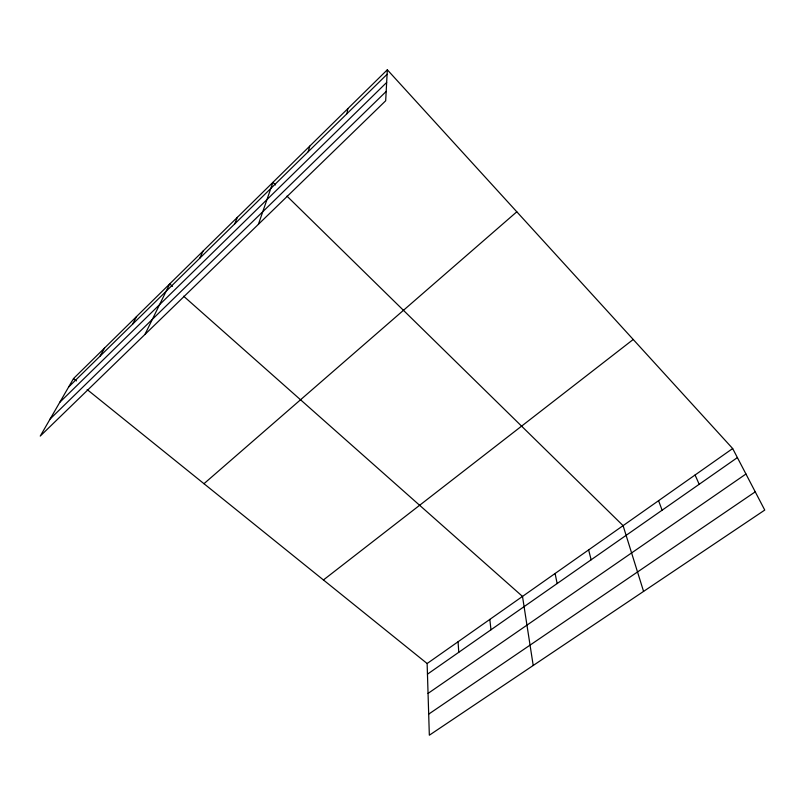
<?xml version="1.0" encoding="UTF-8"?>
<svg xmlns="http://www.w3.org/2000/svg" width="805" height="805" viewBox="0 0 805 805"><rect width="100%" height="100%" fill="white"/><g stroke="black" fill="none" stroke-linecap="round" stroke-linejoin="round"><path stroke-width="1.21" d="M387.326 69.794L385.686 100.766L40.25 436.079L73.517 378.561L387.326 69.794L732.671 448.546L764.75 510.068L429.337 735.207L427.133 663.521L87.151 389.56M346.925 113.706L347.841 108.655M308.194 151.743L309.724 146.148M258.405 224.323L272.925 182.363L275.562 184.939M234.718 223.901L237.364 217.34M199.841 258.153L202.991 251.16M144.94 334.457L169.744 283.883L172.522 286.339M132.533 324.244L136.608 316.486M100.062 356.142L104.539 348.032M68.636 386.994L387.094 74.271M59.781 402.309L386.662 82.462M50.141 418.972L386.179 91.448M203.977 483.694L516.81 211.796M323.439 579.952L633.223 339.479M427.133 663.521L732.671 448.546M427.465 674.167L737.39 457.592M428.059 693.397L745.953 474.014M428.693 714.126L755.241 491.835M73.517 378.561L76.435 380.916M183.631 296.19L522.505 596.425L533.212 665.494M286.983 196.138L623.09 525.645L643.577 591.403M695.067 474.99L699.193 484.288M658.56 500.68L662.123 510.189M588.616 549.896L591.142 559.797M555.098 573.482L557.14 583.555M489.832 619.407L490.97 629.792M458.055 641.766L458.78 652.292"/></g></svg>
